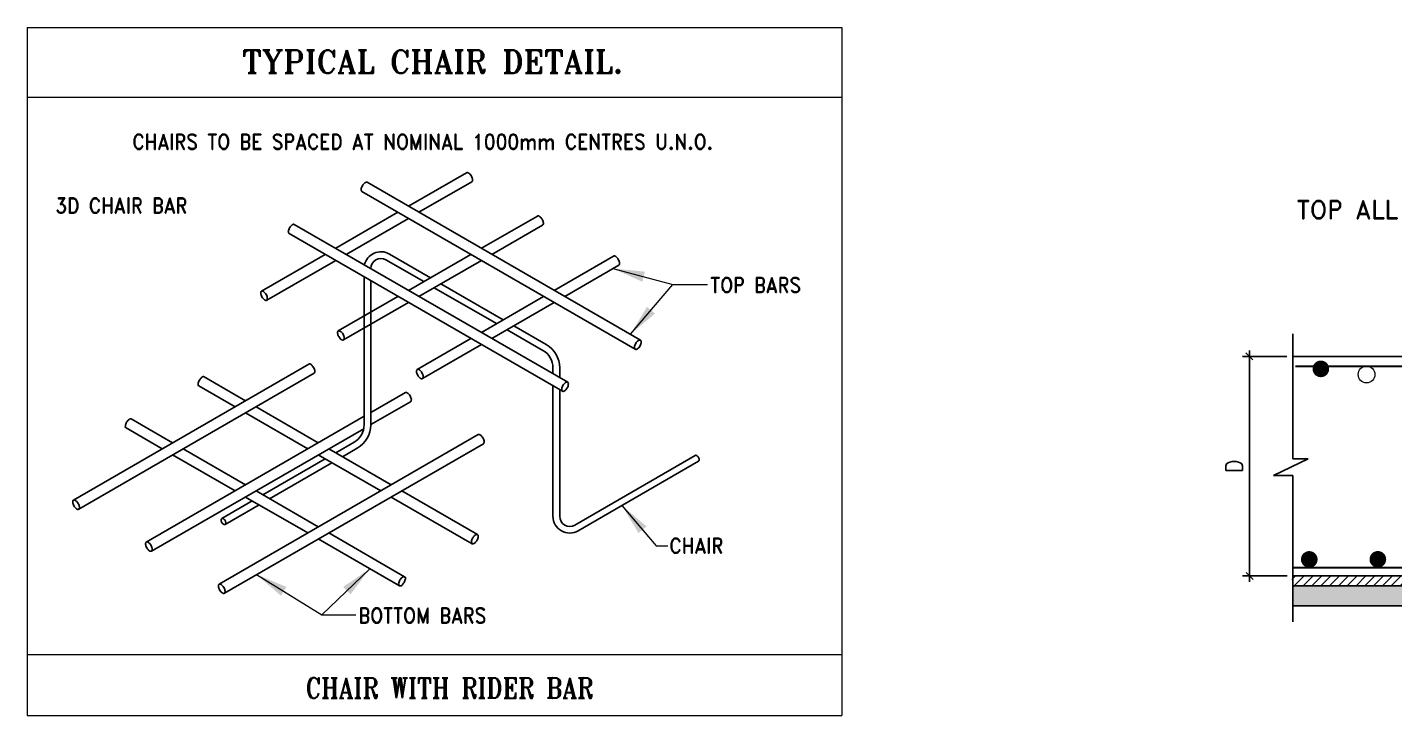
# Model space of a CAD drawing. Header units: millimetres. Extents: x 1123469 to 1752051, y -126924 to 196924.
# Drawn here: x 1403947 to 1414704, y 100045 to 105461 of the extents above; entities that cross this region are included whole.
import ezdxf
from ezdxf.enums import TextEntityAlignment as Align

# ---------------------------------------------------------------- set-up
doc = ezdxf.new("R2010")
doc.units = ezdxf.units.MM
doc.header["$LTSCALE"] = 500
doc.header["$MEASUREMENT"] = 0
doc.header["$PDMODE"] = 34
doc.linetypes.add('( Hidden )', pattern=[0.375, 0.25, -0.125])
doc.linetypes.add('1', pattern=[0])
doc.layers.get('Defpoints').update_dxf_attribs({"lineweight": 0})
for name, color, linetype, lineweight in [('ARWO', 1, 'Continuous', 18), ('DIM', 1, 'Continuous', 20), ('LINE', 7, 'Continuous', 13), ('RF', 1, 'Continuous', 25), ('STEEL.', 6, 'Continuous', 30), ('TEXT', 7, 'Continuous', 13), ('TEXT 2', 1, 'Continuous', 18)]:
    doc.layers.add(name, color=color, linetype=linetype, lineweight=lineweight)
for name, color, linetype in [('beam', 4, '1'), ('HAT.', 250, 'Continuous'), ('reinf.', 4, 'Continuous'), ('RW', 30, 'Continuous'), ('TEXT 1', 1, 'Continuous')]:
    doc.layers.add(name, color=color, linetype=linetype)
doc.styles.add('3mm', font='arial.ttf')
doc.styles.add('k', font='romant.shx', dxfattribs={"height": 265})
doc.styles.add('K-DIM-33', font='romand.shx', dxfattribs={"width": 0.9, "height": 100})
doc.styles.add('LOAD', font='romand.shx', dxfattribs={"height": 250})
doc.styles.add('RT', font='romant.shx', dxfattribs={"height": 8})
doc.styles.add('RW', font='romans.shx', dxfattribs={"width": 0.9, "height": 200})
doc.dimstyles.new('1RW', dxfattribs={"dimscale": 0.7, "dimtxt": 200, "dimasz": 120, "dimexe": 120, "dimexo": 100, "dimgap": 120, "dimtad": 1, "dimdec": 0, "dimlfac": 0.25, "dimrnd": 5, "dimzin": 12, "dimdsep": 46, "dimtxsty": 'RW', "dimblk": 'OBLIQUE', "dimcen": 50, "dimdle": 100, "dimclrd": 1, "dimclre": 1, "dimclrt": 3, "dimadec": 0, "dimazin": 0, "dimtm": 1e-09, "dimtfac": 1, "dimtdec": 0, "dimtmove": 2, "dimatfit": 3, "dimfxl": 2, "dimtolj": 1, "dimtzin": 0, "dimlwd": -1, "dimlwe": -1, "dimarcsym": 1})
doc.dimstyles.new('PARAMVEER', dxfattribs={"dimtxt": 200, "dimasz": 100, "dimexe": 0, "dimexo": 25, "dimgap": 10, "dimtad": 1, "dimdec": 0, "dimrnd": 5, "dimzin": 0, "dimdsep": 46, "dimtxsty": '3mm', "dimblk": 'OBLIQUE', "dimcen": 0.09, "dimdle": 75, "dimclrd": 1, "dimclre": 1, "dimclrt": 3, "dimadec": 0, "dimazin": 0, "dimtfac": 1, "dimtdec": 0, "dimtmove": 1, "dimatfit": 3, "dimfxl": 100, "dimtolj": 1, "dimtzin": 0, "dimlwd": 18, "dimlwe": 5, "dimarcsym": 0})

# ---------------------------------------------------------------- blocks, each defined once
blk = doc.blocks.new('_Oblique')
at = {"color": 0, "linetype": 'ByBlock', "lineweight": -2}
blk.add_line((-0.5, -0.5), (0.5, 0.5), dxfattribs=at)
blk = doc.blocks.new('*D726')
at = {"layer": 'Defpoints', "color": 0, "transparency": 16777216}
for p in [(6856640, -1166515, 0), (6856119, -1169155), (6856640, -1169155, 0)]:
    blk.add_point(p, dxfattribs=at)
at = {"layer": 'RW', "color": 1, "transparency": 16777216}
for p, q in [((6856570, -1166515), (6856035, -1166515)), ((6856119, -1166445), (6856119, -1169225)), ((6856570, -1169155), (6856035, -1169155))]:
    blk.add_line(p, q, dxfattribs=at)
at = {"layer": 'RW', "color": 1, "transparency": 16777216, "xscale": 84, "yscale": 84, "zscale": 84}
for p, rotation in [((6856119, -1166515), 90), ((6856119, -1169155), 270)]:
    blk.add_blockref('_Oblique', p, dxfattribs=dict(at, rotation=rotation))
at = {"layer": 'RW', "color": 3, "transparency": 16777216, "insert": (6855935, -1167835), "char_height": 200, "attachment_point": 5, "rotation": 90, "style": 'RW'}
blk.add_mtext('\\A1;D', dxfattribs=at)
blk = doc.blocks.new('NTGFN')
at = {"layer": 'HAT.', "ltscale": 10}
h = blk.add_hatch(dxfattribs=at)
h.set_pattern_fill('ANSI31', color=256, scale=600, style=0)
h.set_pattern_definition([(45, (3194108.89, 4287570.4), (-53.0330086, 53.0330086), [])])
h.paths.add_polyline_path([(6877205.5, -1169275.1), (6877205.5, -1169155.1), (6856628.8, -1169155.1), (6856628.8, -1169275.1)])
at = {"layer": 'HAT.'}
h = blk.add_hatch(dxfattribs=at)
h.set_pattern_fill('AR-CONC', color=256, scale=30, style=0)
h.set_pattern_definition([(50, (3194108.9, 4287570.4), (215.178055, -18.8256405), [22.5, -247.5]), (355, (3194108.9, 4287570.4), (-41.6254, 225.65764), [18, -198]), (100.4514, (3194126.82, 4287568.83), (173.5528145, 206.8318626), [19.122057, -210.3426336]), (46.1842, (3194108.9, 4287630.4), (320.172315, -49.655704), [33.75, -371.25]), (96.6356, (3194135.57, 4287626.26), (280.398812, 292.235361), [28.683086, -315.5139]), (351.1842, (3194108.9, 4287630.4), (280.398584, 292.23558), [27, -297]), (21, (3194138.9, 4287615.4), (179.0721156, -120.785667), [22.5, -247.5]), (326, (3194138.9, 4287615.4), (72.9945996, 217.5450135), [18, -198]), (71.4514, (3194153.81, 4287605.33), (252.0667886, 96.759149), [19.122057, -210.3426336]), (37.5, (3194108.89, 4287570.4), (3.6479566, 99.86815615), [0, -195.6, 0, -201, 0, -198.75]), (7.5, (3194108.89, 4287570.4), (78.9208612, 118.3235136), [0, -114.6, 0, -191.1, 0, -75.75]), (327.5, (3194041.99, 4287570.4), (160.1467309, -6.7664615), [0, -75, 0, -234, 0, -310.5]), (317.5, (3194011.99, 4287570.4), (174.9558508, 30.0314947), [0, -97.5, 0, -155.4, 0, -220.5])])
h.paths.add_polyline_path([(6877205.5, -1169515.1), (6877205.5, -1169275.1), (6856628.8, -1169275.1), (6856628.8, -1169515.1)])
at = {"layer": 'beam'}
for p, q in [((6856640.1, -1167747.3, -140.2), (6856640.1, -1166242.1, -140.2)), ((6856640.1, -1166515.1, -140.2), (6860788.7, -1166515.1, -140.2)), ((6856408.2, -1167945.7, -140.2), (6856823.9, -1167747.3, -140.2)), ((6856640.1, -1167747.3, -140.2), (6856823.9, -1167747.3, -140.2)), ((6856640.1, -1167945.7, -140.2), (6856408.2, -1167945.7, -140.2)), ((6856640.1, -1169706.9, -140.2), (6856640.1, -1167945.7, -140.2)), ((6856640.1, -1169155.1, -140.2), (6877205.5, -1169155.1, -140.2)), ((6856640.1, -1169275.1, -140.2), (6877205.5, -1169275.1, -140.2)), ((6856640.1, -1169515.1, -140.2), (6877205.5, -1169515.1, -140.2))]:
    blk.add_line(p, q, dxfattribs=at)
at = {"layer": 'DIM', "ltscale": 10}
blk.add_circle((6857526.7, -1166732.8, -140.2), 100.6, dxfattribs=at)
at = {"layer": 'RF', "color": 6, "const_width": 100}
for points, elevation in [([(6856927.2, -1166665.1, 1), (6857027.2, -1166665.1, 1)], -140.2), ([(6856787.3, -1168956.1, 1), (6856887.3, -1168956.1, 1)], 0)]:
    blk.add_lwpolyline(points, format="xyb", close=True, dxfattribs=dict(at, elevation=elevation))
blk.add_lwpolyline([(6857611.9, -1168955.7, 1), (6857711.9, -1168955.7, 1)], format="xyb", close=True, dxfattribs=at)
at = {"layer": 'STEEL.', "lineweight": 35}
for p, q in [((6856670.6, -1166632.2, -140.2), (6877205.5, -1166632.2, -140.2)), ((6856640.1, -1169055.1, -140.2), (6877205.5, -1169055.1, -140.2))]:
    blk.add_line(p, q, dxfattribs=at)
at = {"layer": 'TEXT', "color": 3, "style": 'LOAD'}
blk.add_text('TOP ALL THRU R/F', height=220, dxfattribs=at).set_placement((6856686.7, -1164860.4, -140.2))
at = {"layer": 'RW'}
dim = blk.add_linear_dim(base=(6856118.5, -1169155.1, -140.2), p1=(6856640.1, -1166515.1, -140.2), p2=(6856640.1, -1169155.1, -140.2), angle=90, text='D', dimstyle='1RW', dxfattribs=at)
dim.commit()
dim.dimension.update_dxf_attribs({"geometry": '*D726', "text_midpoint": (6855934.5, -1167835.1, -140.2)})
blk = doc.blocks.new('F2TYTY')
at = {"layer": 'LINE'}
for p, q in [((1406332, 106770), (1406332, 101355)), ((1406332, 106770), (1412739, 106770)), ((1412739, 106770), (1412739, 101355)), ((1406332, 106222), (1412739, 106222)), ((1406332, 101837), (1412739, 101837)), ((1406332, 101355), (1412739, 101355))]:
    blk.add_line(p, q, dxfattribs=at)
at = {"layer": 'RF'}
for p, q in [((1409005, 105551), (1411156, 104309)), ((1409331, 105363), (1409787, 105627)), ((1409413, 105315), (1409829, 105555)), ((1408964, 105479), (1411114, 104238)), ((1408758, 105032), (1409248, 105315)), ((1408432, 105220), (1410583, 103978)), ((1408840, 104984), (1409331, 105267)), ((1409904, 105032), (1410345, 105286)), ((1409987, 104984), (1410386, 105215)), ((1408391, 105148), (1410541, 103907)), ((1408173, 104695), (1408675, 104984)), ((1408215, 104623), (1408758, 104936)), ((1409331, 104701), (1409821, 104984)), ((1409413, 104653), (1409904, 104936)), ((1410477, 104701), (1410944, 104971)), ((1410560, 104653), (1410986, 104899)), ((1408778, 104382), (1409248, 104653)), ((1408820, 104311), (1409331, 104606)), ((1409904, 104370), (1410394, 104653)), ((1409987, 104323), (1410477, 104606)), ((1409399, 104079), (1409821, 104323)), ((1409441, 104007), (1409904, 104275)), ((1406695, 103051), (1408547, 104121)), ((1406736, 102979), (1408588, 104049)), ((1407723, 104021), (1408048, 103833)), ((1407682, 103949), (1407966, 103785)), ((1409034, 103740), (1409306, 103897)), ((1409034, 103645), (1409347, 103825)), ((1407268, 102720), (1408981, 103710)), ((1408048, 103737), (1408539, 103454)), ((1408131, 103785), (1408621, 103502)), ((1407109, 103618), (1407393, 103454)), ((1407150, 103690), (1407475, 103502)), ((1407309, 102649), (1408978, 103612)), ((1407841, 102389), (1409879, 103566)), ((1407882, 102318), (1409920, 103494)), ((1407475, 103406), (1407966, 103123)), ((1407558, 103454), (1408048, 103171)), ((1408621, 103406), (1409112, 103123)), ((1408704, 103454), (1409194, 103171)), ((1408048, 103075), (1408539, 102792)), ((1408131, 103123), (1408621, 102840)), ((1409194, 103075), (1409832, 102707)), ((1409277, 103123), (1409873, 102779)), ((1408621, 102745), (1409259, 102377)), ((1408704, 102792), (1409300, 102448))]:
    blk.add_line(p, q, dxfattribs=at)
for points in [[(1409005, 105551, 0.184613), (1408999, 105552, 0.102167), (1408988, 105547, 0.06107), (1408978, 105538, 0.047369), (1408968, 105524, 0.047369), (1408961, 105509, 0.06107), (1408958, 105496, 0.102167), (1408960, 105484, 0.184613), (1408964, 105479, 0.184613)], [(1409829, 105555, 0.184613), (1409833, 105560, 0.102167), (1409835, 105572, 0.06107), (1409832, 105585, 0.047369), (1409825, 105600, 0.047369), (1409815, 105614, 0.06107), (1409805, 105623, 0.102167), (1409794, 105628, 0.184613), (1409787, 105627, 0.184613)], [(1408432, 105220, 0.184613), (1408426, 105221, 0.102167), (1408415, 105216, 0.06107), (1408405, 105207, 0.047369), (1408395, 105194, 0.047369), (1408388, 105178, 0.06107), (1408385, 105165, 0.102167), (1408387, 105153, 0.184613), (1408391, 105148, 0.184613)], [(1410386, 105215, 0.184613), (1410390, 105220, 0.102167), (1410392, 105232, 0.06107), (1410389, 105245, 0.047369), (1410382, 105260, 0.047369), (1410372, 105274, 0.06107), (1410362, 105283, 0.102167), (1410351, 105288, 0.184613), (1410345, 105286, 0.184613)], [(1408984, 104901, -0.506747), (1409180, 104987), (1409503, 104800, -0.267949)], [(1409034, 104872), (1409034, 104872, -0.57735), (1409153, 104941), (1409450, 104770, -0.267949)], [(1410986, 104899, 0.184613), (1410990, 104905, 0.102167), (1410991, 104917, 0.06107), (1410988, 104929, 0.047369), (1410981, 104945, 0.047369), (1410972, 104958, 0.06107), (1410962, 104967, 0.102167), (1410951, 104972, 0.184613), (1410944, 104971, 0.184613)], [(1408758, 103423), (1408902, 103506, 0.267949), (1408981, 103643), (1408981, 104807)], [(1408811, 103392), (1408928, 103460, 0.267949), (1409034, 103643), (1409034, 104777)], [(1409533, 104722), (1410023, 104439, -0.267949)], [(1409586, 104753), (1410076, 104470, -0.267949)], [(1410106, 104391), (1410387, 104229, -0.267949), (1410467, 104091), (1410467, 104045, 0.57735)], [(1410159, 104422), (1410414, 104275, -0.267949), (1410520, 104091), (1410520, 104015, 0.57735)], [(1407723, 104021, 0.184613), (1407716, 104022, 0.102167), (1407705, 104017, 0.06107), (1407696, 104008, 0.047369), (1407686, 103994, 0.047369), (1407679, 103979, 0.06107), (1407676, 103966, 0.102167), (1407677, 103954, 0.184613), (1407682, 103949, 0.184613)], [(1408588, 104049, 0.184613), (1408593, 104054, 0.102167), (1408594, 104066, 0.06107), (1408591, 104079, 0.047369), (1408584, 104094, 0.047369), (1408574, 104108, 0.06107), (1408565, 104117, 0.102167), (1408554, 104122, 0.184613), (1408547, 104121, 0.184613)], [(1410467, 103950), (1410467, 102923, 0.57735), (1410665, 102809), (1411613, 103356)], [(1410520, 103919), (1410520, 102923, 0.57735), (1410639, 102854), (1411586, 103402)], [(1409347, 103825, 0.184613), (1409351, 103831, 0.102167), (1409353, 103843, 0.06107), (1409350, 103855, 0.047369), (1409343, 103871, 0.047369), (1409333, 103884, 0.06107), (1409324, 103893, 0.102167), (1409312, 103898, 0.184613), (1409306, 103897, 0.184613)], [(1407150, 103690, 0.184613), (1407143, 103691, 0.102167), (1407132, 103686, 0.06107), (1407123, 103677, 0.047369), (1407113, 103663, 0.047369), (1407106, 103648, 0.06107), (1407103, 103635, 0.102167), (1407104, 103623, 0.184613), (1407109, 103618, 0.184613)], [(1409920, 103494, 0.184613), (1409924, 103500, 0.102167), (1409926, 103512, 0.06107), (1409923, 103524, 0.047369), (1409916, 103540, 0.047369), (1409906, 103554, 0.06107), (1409897, 103562, 0.102167), (1409886, 103567, 0.184613), (1409879, 103566, 0.184613)], [(1411613, 103356, 0.161331), (1411616, 103360, 0.106178), (1411618, 103368, 0.070438), (1411617, 103376, 0.056704), (1411612, 103386, 0.056704), (1411606, 103395, 0.070438), (1411599, 103400, 0.106178), (1411592, 103403, 0.161331), (1411586, 103402, 0.161331)]]:
    blk.add_lwpolyline(points, format="xyb", dxfattribs=at)
for points in [[(1408173, 104695, 0.184613), (1408169, 104689, 0.102167), (1408168, 104677, 0.06107), (1408171, 104665, 0.047369), (1408178, 104649, 0.047369), (1408187, 104636, 0.06107), (1408197, 104627, 0.102167), (1408208, 104622, 0.184613), (1408215, 104623, 0.184613), (1408219, 104628, 0.102167), (1408220, 104640, 0.06107), (1408218, 104653, 0.047369), (1408211, 104668, 0.047369), (1408201, 104682, 0.06107), (1408191, 104691, 0.102167), (1408180, 104696, 0.184613)], [(1408778, 104382, 0.184613), (1408774, 104377, 0.102167), (1408773, 104365, 0.06107), (1408775, 104352, 0.047369), (1408782, 104337, 0.047369), (1408792, 104323, 0.06107), (1408802, 104314, 0.102167), (1408813, 104309, 0.184613), (1408820, 104311, 0.184613), (1408824, 104316, 0.102167), (1408825, 104328, 0.06107), (1408823, 104341, 0.047369), (1408816, 104356, 0.047369), (1408806, 104370, 0.06107), (1408796, 104378, 0.102167), (1408785, 104383, 0.184613)], [(1411156, 104309, 0.184613), (1411149, 104310, 0.102167), (1411138, 104305, 0.06107), (1411128, 104297, 0.047369), (1411118, 104283, 0.047369), (1411111, 104268, 0.06107), (1411109, 104255, 0.102167), (1411110, 104243, 0.184613), (1411114, 104238, 0.184613), (1411121, 104236, 0.102167), (1411132, 104241, 0.06107), (1411142, 104250, 0.047369), (1411152, 104264, 0.047369), (1411159, 104279, 0.06107), (1411161, 104292, 0.102167), (1411160, 104304, 0.184613)], [(1409399, 104079, 0.184613), (1409395, 104074, 0.102167), (1409394, 104062, 0.06107), (1409396, 104049, 0.047369), (1409403, 104034, 0.047369), (1409413, 104020, 0.06107), (1409423, 104011, 0.102167), (1409434, 104006, 0.184613), (1409441, 104007, 0.184613), (1409445, 104013, 0.102167), (1409446, 104025, 0.06107), (1409443, 104037, 0.047369), (1409436, 104053, 0.047369), (1409427, 104066, 0.06107), (1409417, 104075, 0.102167), (1409406, 104080, 0.184613)], [(1410583, 103978, 0.184613), (1410576, 103979, 0.102167), (1410565, 103975, 0.06107), (1410555, 103966, 0.047369), (1410545, 103952, 0.047369), (1410538, 103937, 0.06107), (1410536, 103924, 0.102167), (1410537, 103912, 0.184613), (1410541, 103907, 0.184613), (1410548, 103906, 0.102167), (1410559, 103910, 0.06107), (1410569, 103919, 0.047369), (1410579, 103933, 0.047369), (1410586, 103948, 0.06107), (1410588, 103961, 0.102167), (1410587, 103973, 0.184613)], [(1406695, 103051, 0.184613), (1406690, 103046, 0.102167), (1406689, 103034, 0.06107), (1406692, 103021, 0.047369), (1406699, 103006, 0.047369), (1406708, 102992, 0.06107), (1406718, 102983, 0.102167), (1406729, 102978, 0.184613), (1406736, 102979, 0.184613), (1406740, 102985, 0.102167), (1406742, 102997, 0.06107), (1406739, 103010, 0.047369), (1406732, 103025, 0.047369), (1406722, 103039, 0.06107), (1406712, 103047, 0.102167), (1406701, 103052, 0.184613)], [(1407862, 102905, 0.161331), (1407858, 102901, 0.106178), (1407856, 102893, 0.070438), (1407858, 102885, 0.056704), (1407862, 102875, 0.056704), (1407868, 102866, 0.070438), (1407875, 102861, 0.106178), (1407883, 102858, 0.161331), (1407888, 102859, 0.161331), (1407892, 102863, 0.106178), (1407893, 102871, 0.070438), (1407892, 102880, 0.056704), (1407888, 102890, 0.056704), (1407881, 102898, 0.070438), (1407874, 102904, 0.106178), (1407867, 102906, 0.161331)], [(1409873, 102779, 0.184613), (1409867, 102780, 0.102167), (1409856, 102775, 0.06107), (1409846, 102767, 0.047369), (1409836, 102753, 0.047369), (1409829, 102737, 0.06107), (1409826, 102725, 0.102167), (1409828, 102713, 0.184613), (1409832, 102707, 0.184613), (1409839, 102706, 0.102167), (1409850, 102711, 0.06107), (1409859, 102720, 0.047369), (1409869, 102734, 0.047369), (1409876, 102749, 0.06107), (1409879, 102762, 0.102167), (1409878, 102774, 0.184613)], [(1407268, 102720, 0.184613), (1407263, 102715, 0.102167), (1407262, 102703, 0.06107), (1407265, 102690, 0.047369), (1407272, 102675, 0.047369), (1407282, 102661, 0.06107), (1407291, 102652, 0.102167), (1407302, 102648, 0.184613), (1407309, 102649, 0.184613), (1407313, 102654, 0.102167), (1407315, 102666, 0.06107), (1407312, 102679, 0.047369), (1407305, 102694, 0.047369), (1407295, 102708, 0.06107), (1407285, 102716, 0.102167), (1407274, 102721, 0.184613)], [(1409300, 102448, 0.184613), (1409294, 102449, 0.102167), (1409283, 102444, 0.06107), (1409273, 102436, 0.047369), (1409263, 102422, 0.047369), (1409256, 102407, 0.06107), (1409253, 102394, 0.102167), (1409255, 102382, 0.184613), (1409259, 102377, 0.184613), (1409266, 102375, 0.102167), (1409277, 102380, 0.06107), (1409286, 102389, 0.047369), (1409296, 102403, 0.047369), (1409303, 102418, 0.06107), (1409306, 102431, 0.102167), (1409305, 102443, 0.184613)], [(1407841, 102389, 0.184613), (1407836, 102384, 0.102167), (1407835, 102372, 0.06107), (1407838, 102359, 0.047369), (1407845, 102344, 0.047369), (1407855, 102330, 0.06107), (1407864, 102321, 0.102167), (1407875, 102317, 0.184613), (1407882, 102318, 0.184613), (1407886, 102323, 0.102167), (1407888, 102335, 0.06107), (1407885, 102348, 0.047369), (1407878, 102363, 0.047369), (1407868, 102377, 0.06107), (1407858, 102386, 0.102167), (1407847, 102390, 0.184613)]]:
    blk.add_lwpolyline(points, format="xyb", close=True, dxfattribs=at)
for points in [[(1408185, 103092), (1408675, 103375)], [(1408238, 103061), (1408728, 103345)], [(1407862, 102905), (1408102, 103044)], [(1407888, 102859), (1408155, 103014)]]:
    blk.add_lwpolyline(points, dxfattribs=at)
at = {"layer": 'TEXT', "color": 3, "style": 'K-DIM-33', "width": 0.9}
blk.add_text('3D CHAIR BAR', height=119.53, dxfattribs=at).set_placement((1406553, 105428), align=Align.TOP_LEFT)
for s, height, p in [('TOP BARS', 119.5, (1411705, 104683)), ('CHAIR', 119.5, (1411383, 102632)), ('BOTTOM BARS', 119.53, (1408938, 102083))]:
    blk.add_text(s, height=height, dxfattribs=at).set_placement(p)
at = {"layer": 'TEXT', "color": 3, "insert": (1407158, 105930), "char_height": 119.53, "width": 6051.27, "attachment_point": 1, "style": 'K-DIM-33'}
blk.add_mtext('CHAIRS TO BE SPACED AT NOMINAL 1000mm CENTRES U.N.O.', dxfattribs=at)
at = {"layer": 'TEXT 1', "color": 3, "style": 'RT'}
blk.add_text('TYPICAL CHAIR DETAIL.', height=179.3, dxfattribs=at).set_placement((1409522, 106500), align=Align.MIDDLE)
at = {"layer": 'TEXT 2', "color": 3, "style": 'k', "width": 0.85}
blk.add_text(' CHAIR WITH RIDER BAR', height=159.38, dxfattribs=at).set_placement((1409606, 101572), align=Align.MIDDLE)
at = {"layer": 'ARWO', "linetype": 'ByBlock'}
for points in [[(1410939, 104873), (1411411, 104747), (1411684, 104747)], [(1411076, 104355), (1411411, 104747), (1411684, 104747)], [(1411010, 103008), (1411280, 102690), (1411372, 102690)], [(1409026, 102511), (1408648, 102147)], [(1408136, 102465), (1408648, 102147), (1408917, 102147)]]:
    blk.add_leader(points, dimstyle='PARAMVEER', override={"dimasz": 250}, dxfattribs=at)

msp = doc.modelspace()

# ---------------------------------------------------------------- block references
at = {"layer": 'DIM', "color": 6, "linetype": '( Hidden )', "lineweight": 20, "xscale": 0.6543744255953635, "yscale": 0.6543744255953635, "zscale": 0.6543744255953635, "rotation": 0.01967999475220601}
msp.add_blockref('NTGFN', (-3073169.4, 864667.8, 6.2), dxfattribs=at)
at = {"layer": 'reinf.', "color": 4}
msp.add_blockref('F2TYTY', (-2385, -1309.9), dxfattribs=at)

doc.saveas('drawing.dxf')
